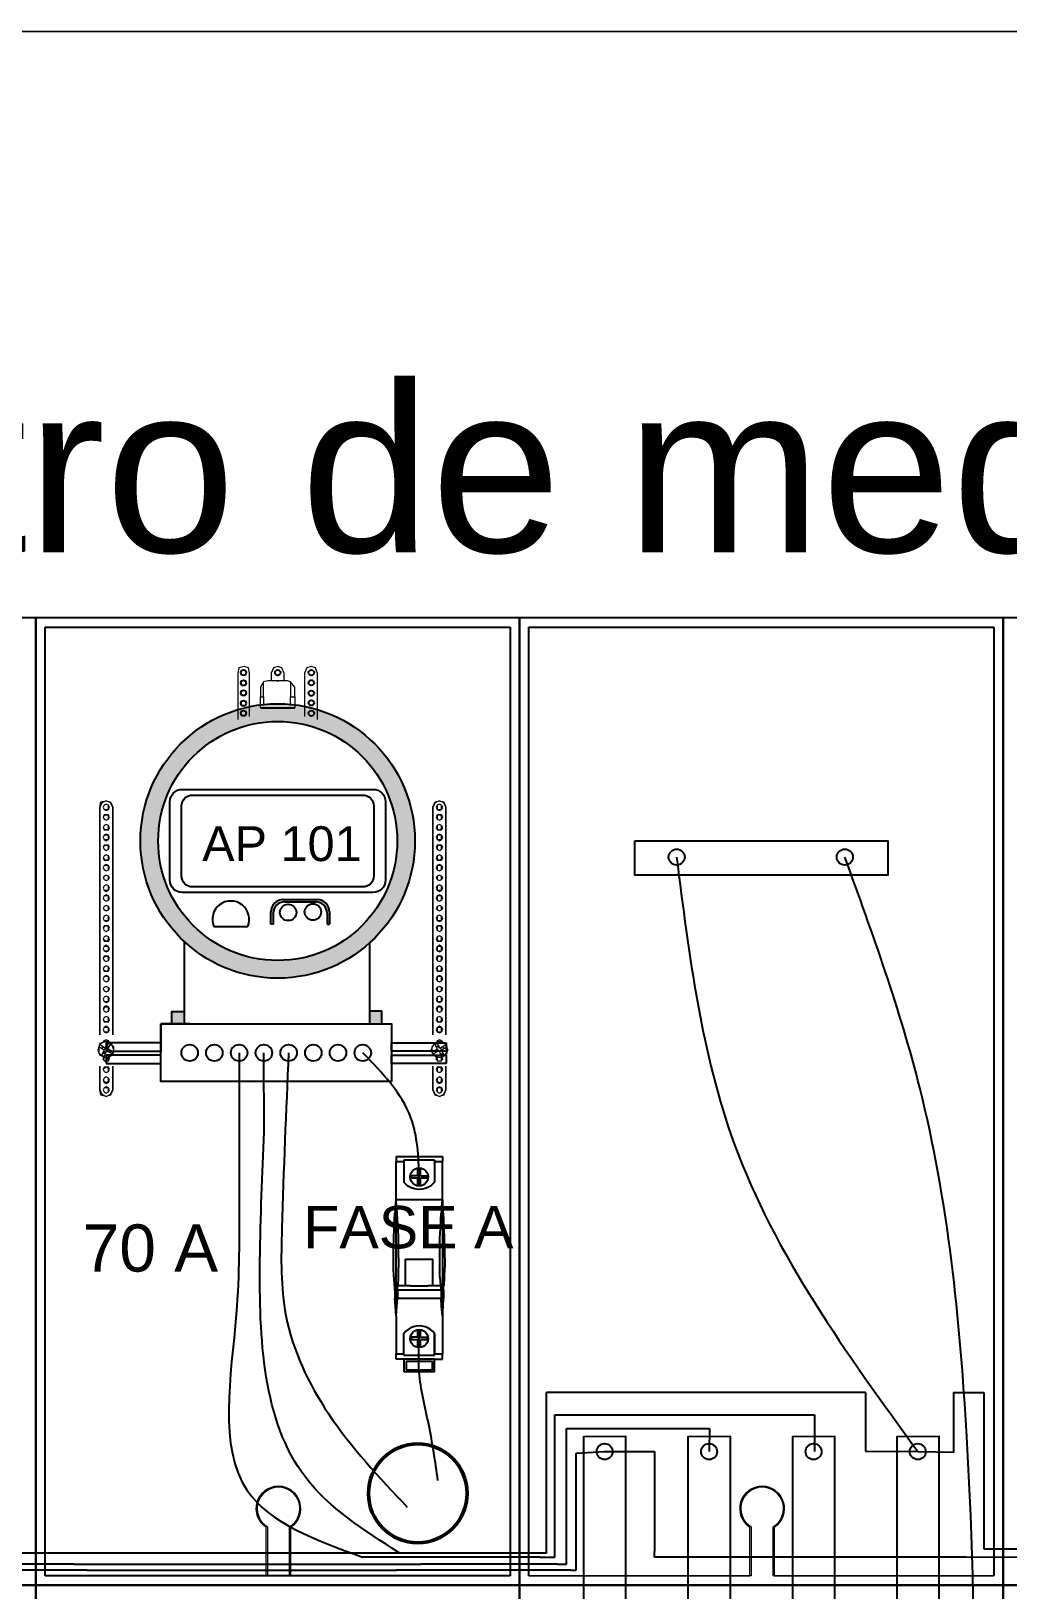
# Model space of a CAD drawing. Header units: millimetres. Extents: x 2991 to 3503, y 2795 to 2987.
# Drawn here: x 3357.21 to 3365.52, y 2896.27 to 2909.54 of the extents above; entities that cross this region are included whole.
import ezdxf

# ---------------------------------------------------------------- set-up
doc = ezdxf.new("R2010")
doc.units = ezdxf.units.MM
doc.linetypes.add('ACAD_ISO02W100', pattern=[15, 12, -3])
doc.layers.add('IND', color=7, linetype='Continuous', lineweight=13)
doc.layers.add('Pranchas', color=3, linetype='Continuous')
doc.styles.get("Standard").update_dxf_attribs({"font": ''})
doc.styles.get('Standard').set_extended_font_data('Arial')

msp = doc.modelspace()

# ---------------------------------------------------------------- hatches: boundary and pattern name
h = msp.add_hatch(color=256)
h.dxf.hatch_style = 1
h.paths.add_polyline_path([(3358.511, 2901.193), (3358.405, 2901.193), (3358.405, 2901.088), (3358.511, 2901.088)])
h.paths.add_polyline_path([(3360.194, 2901.197), (3360.089, 2901.197), (3360.089, 2901.088), (3360.194, 2901.088)])
h.paths.add_polyline_path([(3360.474, 2902.645, 1), (3358.139, 2902.645, 1)])
h.paths.add_polyline_path([(3358.29, 2902.645, -1), (3360.323, 2902.645, -1)], flags=16)
h.paths.add_polyline_path([(3360.224, 2902.311, -0.414214), (3360.118, 2902.206), (3358.495, 2902.206, -0.414214), (3358.39, 2902.311), (3358.39, 2902.979, -0.414214), (3358.495, 2903.084), (3360.118, 2903.084, -0.414214), (3360.224, 2902.979)], flags=0)
h.paths.add_polyline_path([(3360.124, 2902.347, -0.414214), (3360.03, 2902.254), (3358.583, 2902.254, -0.414214), (3358.489, 2902.347), (3358.489, 2902.943, -0.414214), (3358.583, 2903.036), (3360.03, 2903.036, -0.414214), (3360.124, 2902.943)], flags=0)
h.paths.add_polyline_path([(3359.676, 2902.041, -1), (3359.536, 2902.041, -1)], flags=0)
h.paths.add_polyline_path([(3359.466, 2902.037, -1), (3359.326, 2902.037, -1)], flags=0)
h.paths.add_polyline_path([(3359.053, 2901.917), (3358.763, 2901.917, -1.494135)], flags=0)
h = msp.add_hatch(color=256)
h.dxf.hatch_style = 1
h.paths.add_polyline_path([(3359.748, 2902.041, 0.414214), (3359.643, 2902.146), (3359.354, 2902.146, 0.414214), (3359.249, 2902.041), (3359.249, 2901.936), (3359.27, 2901.936), (3359.27, 2902.03, -0.414214), (3359.366, 2902.127), (3359.631, 2902.127, -0.414214), (3359.727, 2902.03), (3359.727, 2901.936), (3359.748, 2901.936)])

# ---------------------------------------------------------------- linework, layer by layer
for p, q in [((3384.968, 2909.535), (3314.955, 2909.523)), ((3357.328, 2896.392), (3357.328, 2904.465)), ((3357.328, 2904.465), (3359.307, 2904.465)), ((3359.307, 2904.465), (3361.285, 2904.465)), ((3361.285, 2904.465), (3361.285, 2896.392)), ((3361.444, 2896.392), (3361.444, 2904.465)), ((3361.444, 2904.465), (3363.423, 2904.465)), ((3363.423, 2904.465), (3365.401, 2904.465)), ((3365.401, 2904.465), (3365.401, 2896.392)), ((3359.16, 2903.779), (3359.454, 2903.779)), ((3359.354, 2902.146), (3359.643, 2902.146)), ((3359.366, 2902.127), (3359.631, 2902.127)), ((3359.249, 2901.936), (3359.249, 2902.041)), ((3359.27, 2901.936), (3359.27, 2902.03)), ((3359.727, 2902.03), (3359.727, 2901.936)), ((3359.748, 2902.041), (3359.748, 2901.936)), ((3358.763, 2901.917), (3359.053, 2901.917)), ((3359.27, 2901.936), (3359.249, 2901.936)), ((3359.727, 2901.936), (3359.748, 2901.936)), ((3358.511, 2901.791), (3358.511, 2901.088)), ((3360.089, 2901.778), (3360.089, 2901.088)), ((3358.558, 2901.088), (3358.313, 2901.088)), ((3358.313, 2901.088), (3358.313, 2900.845)), ((3358.313, 2900.927), (3357.848, 2900.927)), ((3357.848, 2900.927), (3357.848, 2900.857)), ((3358.313, 2900.857), (3358.313, 2900.927)), ((3360.276, 2900.927), (3360.741, 2900.927)), ((3360.276, 2900.857), (3360.276, 2900.927)), ((3360.741, 2900.927), (3360.741, 2900.857)), ((3357.848, 2900.857), (3357.848, 2900.857)), ((3357.848, 2900.857), (3358.313, 2900.857)), ((3358.313, 2900.822), (3357.848, 2900.822)), ((3357.848, 2900.822), (3357.848, 2900.752)), ((3358.313, 2900.752), (3358.313, 2900.822)), ((3360.741, 2900.857), (3360.276, 2900.857)), ((3360.276, 2900.822), (3360.741, 2900.822)), ((3360.276, 2900.752), (3360.276, 2900.822)), ((3360.741, 2900.857), (3360.741, 2900.857)), ((3360.741, 2900.822), (3360.741, 2900.752)), ((3357.848, 2900.752), (3357.848, 2900.752)), ((3357.848, 2900.752), (3358.313, 2900.752)), ((3360.741, 2900.752), (3360.276, 2900.752)), ((3360.741, 2900.752), (3360.741, 2900.752)), ((3360.315, 2899.961), (3360.315, 2899.917)), ((3360.315, 2899.961), (3360.708, 2899.961)), ((3360.315, 2899.917), (3360.38, 2899.917)), ((3360.315, 2899.592), (3360.315, 2899.917)), ((3360.38, 2899.928), (3360.38, 2899.917)), ((3360.642, 2899.928), (3360.38, 2899.928)), ((3360.38, 2899.917), (3360.38, 2899.743)), ((3360.473, 2899.852), (3360.491, 2899.86)), ((3360.491, 2899.86), (3360.511, 2899.863)), ((3360.511, 2899.863), (3360.531, 2899.86)), ((3360.531, 2899.86), (3360.549, 2899.852)), ((3360.642, 2899.928), (3360.642, 2899.917)), ((3360.642, 2899.917), (3360.708, 2899.917)), ((3360.642, 2899.917), (3360.642, 2899.743)), ((3360.708, 2899.961), (3360.708, 2899.917)), ((3360.708, 2899.592), (3360.708, 2899.917)), ((3360.397, 2899.724), (3360.38, 2899.743)), ((3360.417, 2899.708), (3360.397, 2899.724)), ((3360.435, 2899.786), (3360.437, 2899.806)), ((3360.437, 2899.766), (3360.435, 2899.786)), ((3360.437, 2899.806), (3360.445, 2899.824)), ((3360.445, 2899.748), (3360.437, 2899.766)), ((3360.445, 2899.824), (3360.457, 2899.84)), ((3360.457, 2899.732), (3360.445, 2899.748)), ((3360.446, 2899.775), (3360.446, 2899.797)), ((3360.5, 2899.797), (3360.446, 2899.797)), ((3360.5, 2899.775), (3360.446, 2899.775)), ((3360.457, 2899.84), (3360.473, 2899.852)), ((3360.473, 2899.72), (3360.457, 2899.732)), ((3360.5, 2899.852), (3360.522, 2899.852)), ((3360.5, 2899.797), (3360.5, 2899.852)), ((3360.5, 2899.721), (3360.5, 2899.775)), ((3360.522, 2899.797), (3360.522, 2899.852)), ((3360.522, 2899.797), (3360.577, 2899.797)), ((3360.577, 2899.775), (3360.522, 2899.775)), ((3360.522, 2899.721), (3360.522, 2899.775)), ((3360.549, 2899.852), (3360.565, 2899.84)), ((3360.565, 2899.732), (3360.549, 2899.72)), ((3360.565, 2899.84), (3360.577, 2899.824)), ((3360.577, 2899.748), (3360.565, 2899.732)), ((3360.577, 2899.824), (3360.585, 2899.806)), ((3360.577, 2899.797), (3360.577, 2899.775)), ((3360.585, 2899.766), (3360.577, 2899.748)), ((3360.585, 2899.806), (3360.588, 2899.786)), ((3360.588, 2899.786), (3360.585, 2899.766)), ((3360.625, 2899.724), (3360.606, 2899.708)), ((3360.642, 2899.743), (3360.625, 2899.724)), ((3360.31, 2899.532), (3360.315, 2899.592)), ((3360.708, 2899.592), (3360.315, 2899.592)), ((3360.319, 2899.532), (3360.315, 2899.592)), ((3360.315, 2898.605), (3360.315, 2899.592)), ((3360.438, 2899.696), (3360.417, 2899.708)), ((3360.462, 2899.687), (3360.438, 2899.696)), ((3360.486, 2899.681), (3360.462, 2899.687)), ((3360.491, 2899.712), (3360.473, 2899.72)), ((3360.511, 2899.679), (3360.486, 2899.681)), ((3360.511, 2899.71), (3360.491, 2899.712)), ((3360.522, 2899.721), (3360.5, 2899.721)), ((3360.531, 2899.712), (3360.511, 2899.71)), ((3360.536, 2899.681), (3360.511, 2899.679)), ((3360.549, 2899.72), (3360.531, 2899.712)), ((3360.561, 2899.687), (3360.536, 2899.681)), ((3360.584, 2899.696), (3360.561, 2899.687)), ((3360.606, 2899.708), (3360.584, 2899.696)), ((3360.703, 2899.532), (3360.708, 2899.592)), ((3360.713, 2899.532), (3360.708, 2899.592)), ((3360.708, 2899.592), (3360.708, 2898.605)), ((3360.302, 2899.429), (3360.305, 2899.47)), ((3360.305, 2899.47), (3360.306, 2899.489)), ((3360.307, 2899.501), (3360.306, 2899.489)), ((3360.307, 2899.501), (3360.308, 2899.511)), ((3360.308, 2899.511), (3360.31, 2899.532)), ((3360.319, 2899.532), (3360.321, 2899.51)), ((3360.323, 2899.489), (3360.321, 2899.51)), ((3360.324, 2899.47), (3360.323, 2899.489)), ((3360.327, 2899.429), (3360.324, 2899.47)), ((3360.696, 2899.429), (3360.698, 2899.47)), ((3360.698, 2899.47), (3360.7, 2899.489)), ((3360.7, 2899.501), (3360.701, 2899.511)), ((3360.7, 2899.501), (3360.7, 2899.489)), ((3360.701, 2899.511), (3360.703, 2899.532)), ((3360.713, 2899.532), (3360.714, 2899.51)), ((3360.716, 2899.489), (3360.714, 2899.51)), ((3360.717, 2899.47), (3360.716, 2899.489)), ((3360.72, 2899.429), (3360.717, 2899.47)), ((3360.295, 2899.264), (3360.298, 2899.346)), ((3360.298, 2899.346), (3360.302, 2899.429)), ((3360.331, 2899.346), (3360.327, 2899.429)), ((3360.334, 2899.264), (3360.331, 2899.346)), ((3360.688, 2899.264), (3360.691, 2899.346)), ((3360.691, 2899.346), (3360.696, 2899.429)), ((3360.724, 2899.346), (3360.72, 2899.429)), ((3360.727, 2899.264), (3360.724, 2899.346)), ((3360.293, 2899.181), (3360.295, 2899.264)), ((3360.336, 2899.181), (3360.334, 2899.264)), ((3360.686, 2899.181), (3360.688, 2899.264)), ((3360.729, 2899.181), (3360.727, 2899.264)), ((3360.293, 2899.098), (3360.293, 2899.181)), ((3360.293, 2899.016), (3360.293, 2899.098)), ((3360.336, 2899.098), (3360.336, 2899.181)), ((3360.336, 2899.098), (3360.336, 2899.016)), ((3360.395, 2898.86), (3360.395, 2899.088)), ((3360.395, 2899.088), (3360.627, 2899.088)), ((3360.627, 2898.86), (3360.627, 2899.088)), ((3360.686, 2899.098), (3360.686, 2899.181)), ((3360.686, 2899.016), (3360.686, 2899.098)), ((3360.729, 2899.098), (3360.729, 2899.181)), ((3360.729, 2899.098), (3360.729, 2899.016)), ((3360.295, 2898.933), (3360.293, 2899.016)), ((3360.295, 2898.933), (3360.298, 2898.86)), ((3360.331, 2898.86), (3360.334, 2898.933)), ((3360.334, 2898.933), (3360.336, 2899.016)), ((3360.688, 2898.933), (3360.686, 2899.016)), ((3360.688, 2898.933), (3360.691, 2898.86)), ((3360.724, 2898.86), (3360.727, 2898.933)), ((3360.727, 2898.933), (3360.729, 2899.016)), ((3360.304, 2898.86), (3360.298, 2898.86)), ((3360.304, 2898.824), (3360.304, 2898.86)), ((3360.304, 2898.824), (3360.304, 2898.751)), ((3360.331, 2898.86), (3360.326, 2898.86)), ((3360.326, 2898.824), (3360.326, 2898.86)), ((3360.697, 2898.824), (3360.326, 2898.824)), ((3360.326, 2898.824), (3360.326, 2898.751)), ((3360.395, 2898.86), (3360.331, 2898.86)), ((3360.436, 2898.86), (3360.395, 2898.86)), ((3360.436, 2898.86), (3360.585, 2898.86)), ((3360.627, 2898.86), (3360.585, 2898.86)), ((3360.691, 2898.86), (3360.627, 2898.86)), ((3360.697, 2898.86), (3360.691, 2898.86)), ((3360.697, 2898.824), (3360.697, 2898.86)), ((3360.697, 2898.824), (3360.697, 2898.751)), ((3360.724, 2898.86), (3360.719, 2898.86)), ((3360.719, 2898.824), (3360.719, 2898.86)), ((3360.719, 2898.824), (3360.719, 2898.751)), ((3360.308, 2898.686), (3360.304, 2898.751)), ((3360.315, 2898.605), (3360.308, 2898.686)), ((3360.315, 2898.605), (3360.321, 2898.686)), ((3360.321, 2898.686), (3360.326, 2898.751)), ((3360.697, 2898.751), (3360.326, 2898.751)), ((3360.701, 2898.686), (3360.697, 2898.751)), ((3360.708, 2898.605), (3360.701, 2898.686)), ((3360.708, 2898.605), (3360.714, 2898.686)), ((3360.714, 2898.686), (3360.719, 2898.751)), ((3360.315, 2898.605), (3360.315, 2898.28)), ((3360.708, 2898.605), (3360.708, 2898.28)), ((3360.397, 2898.473), (3360.38, 2898.454)), ((3360.38, 2898.28), (3360.38, 2898.454)), ((3360.38, 2898.28), (3360.38, 2898.454)), ((3360.417, 2898.488), (3360.397, 2898.473)), ((3360.438, 2898.501), (3360.417, 2898.488)), ((3360.435, 2898.411), (3360.437, 2898.43)), ((3360.437, 2898.391), (3360.435, 2898.411)), ((3360.437, 2898.43), (3360.445, 2898.449)), ((3360.462, 2898.51), (3360.438, 2898.501)), ((3360.445, 2898.449), (3360.457, 2898.465)), ((3360.446, 2898.4), (3360.446, 2898.422)), ((3360.5, 2898.422), (3360.446, 2898.422)), ((3360.5, 2898.4), (3360.446, 2898.4)), ((3360.457, 2898.465), (3360.473, 2898.477)), ((3360.486, 2898.516), (3360.462, 2898.51)), ((3360.473, 2898.477), (3360.491, 2898.484)), ((3360.511, 2898.518), (3360.486, 2898.516)), ((3360.491, 2898.484), (3360.511, 2898.487)), ((3360.5, 2898.422), (3360.5, 2898.476)), ((3360.5, 2898.476), (3360.522, 2898.476)), ((3360.5, 2898.345), (3360.5, 2898.4)), ((3360.536, 2898.516), (3360.511, 2898.518)), ((3360.511, 2898.487), (3360.531, 2898.484)), ((3360.522, 2898.422), (3360.522, 2898.476)), ((3360.522, 2898.422), (3360.577, 2898.422)), ((3360.577, 2898.4), (3360.522, 2898.4)), ((3360.522, 2898.345), (3360.522, 2898.4)), ((3360.531, 2898.484), (3360.549, 2898.477)), ((3360.561, 2898.51), (3360.536, 2898.516)), ((3360.549, 2898.477), (3360.565, 2898.465)), ((3360.584, 2898.501), (3360.561, 2898.51)), ((3360.565, 2898.465), (3360.577, 2898.449)), ((3360.577, 2898.449), (3360.585, 2898.43)), ((3360.577, 2898.422), (3360.577, 2898.4)), ((3360.606, 2898.488), (3360.584, 2898.501)), ((3360.585, 2898.43), (3360.588, 2898.411)), ((3360.588, 2898.411), (3360.585, 2898.391)), ((3360.625, 2898.473), (3360.606, 2898.488)), ((3360.642, 2898.454), (3360.625, 2898.473)), ((3360.642, 2898.454), (3360.642, 2898.28)), ((3360.642, 2898.28), (3360.642, 2898.454)), ((3360.315, 2898.236), (3360.315, 2898.28)), ((3360.315, 2898.28), (3360.38, 2898.28)), ((3360.38, 2898.269), (3360.38, 2898.28)), ((3360.38, 2898.269), (3360.642, 2898.269)), ((3360.445, 2898.372), (3360.437, 2898.391)), ((3360.457, 2898.357), (3360.445, 2898.372)), ((3360.473, 2898.344), (3360.457, 2898.357)), ((3360.491, 2898.337), (3360.473, 2898.344)), ((3360.511, 2898.334), (3360.491, 2898.337)), ((3360.522, 2898.345), (3360.5, 2898.345)), ((3360.531, 2898.337), (3360.511, 2898.334)), ((3360.549, 2898.344), (3360.531, 2898.337)), ((3360.565, 2898.357), (3360.549, 2898.344)), ((3360.577, 2898.372), (3360.565, 2898.357)), ((3360.585, 2898.391), (3360.577, 2898.372)), ((3360.642, 2898.28), (3360.708, 2898.28)), ((3360.642, 2898.269), (3360.642, 2898.28)), ((3360.708, 2898.236), (3360.708, 2898.28)), ((3360.38, 2898.236), (3360.315, 2898.236)), ((3360.642, 2898.236), (3360.38, 2898.236)), ((3360.38, 2898.236), (3360.38, 2898.127)), ((3360.399, 2898.217), (3360.399, 2898.146)), ((3360.623, 2898.217), (3360.399, 2898.217)), ((3360.399, 2898.146), (3360.5, 2898.146)), ((3360.501, 2898.143), (3360.5, 2898.146)), ((3360.502, 2898.14), (3360.501, 2898.143)), ((3360.503, 2898.138), (3360.502, 2898.14)), ((3360.506, 2898.136), (3360.503, 2898.138)), ((3360.508, 2898.135), (3360.506, 2898.136)), ((3360.511, 2898.135), (3360.508, 2898.135)), ((3360.514, 2898.135), (3360.511, 2898.135)), ((3360.517, 2898.136), (3360.514, 2898.135)), ((3360.519, 2898.138), (3360.517, 2898.136)), ((3360.521, 2898.14), (3360.519, 2898.138)), ((3360.522, 2898.143), (3360.521, 2898.14)), ((3360.522, 2898.146), (3360.623, 2898.146)), ((3360.522, 2898.146), (3360.522, 2898.143)), ((3360.623, 2898.146), (3360.623, 2898.217)), ((3360.642, 2898.236), (3360.708, 2898.236)), ((3360.642, 2898.127), (3360.642, 2898.236)), ((3360.642, 2898.127), (3360.38, 2898.127)), ((3361.285, 2896.392), (3357.328, 2896.392))]:
    msp.add_line(p, q)
at = {"color": 5}
for p, q in [((3359.193, 2900.168), (3359.189, 2900.842)), ((3364.308, 2897.952), (3361.594, 2897.952)), ((3361.594, 2896.584), (3361.594, 2897.952)), ((3364.308, 2897.952), (3364.308, 2897.453)), ((3365.059, 2897.952), (3365.059, 2897.443)), ((3365.059, 2897.952), (3365.316, 2897.952)), ((3365.316, 2897.952), (3365.316, 2896.623)), ((3364.308, 2897.453), (3364.754, 2897.449)), ((3365.059, 2897.443), (3364.756, 2897.446)), ((3361.594, 2896.584), (3355.077, 2896.584)), ((3365.316, 2896.623), (3371.236, 2896.623))]:
    msp.add_line(p, q, dxfattribs=at)
at = {"color": 1}
for p, q in [((3361.664, 2896.552), (3361.664, 2897.762)), ((3361.664, 2897.762), (3363.874, 2897.762)), ((3363.874, 2897.762), (3363.874, 2897.449)), ((3361.765, 2896.491), (3361.765, 2897.647)), ((3361.765, 2897.647), (3362.98, 2897.647)), ((3362.98, 2897.647), (3362.978, 2897.449)), ((3361.846, 2897.436), (3362.089, 2897.449)), ((3361.846, 2896.44), (3361.846, 2897.436)), ((3362.089, 2897.449), (3362.512, 2897.449)), ((3362.512, 2897.449), (3362.512, 2896.6)), ((3361.54, 2896.552), (3360.029, 2896.552)), ((3361.54, 2896.552), (3361.664, 2896.552)), ((3362.512, 2896.552), (3362.512, 2896.6)), ((3365.162, 2896.552), (3362.512, 2896.552)), ((3365.868, 2896.549), (3365.162, 2896.552)), ((3357.685, 2896.44), (3356.202, 2896.44)), ((3357.571, 2896.491), (3356.409, 2896.491)), ((3357.571, 2896.491), (3360.525, 2896.491)), ((3357.685, 2896.44), (3360.317, 2896.44)), ((3361.801, 2896.44), (3360.317, 2896.44)), ((3361.687, 2896.491), (3360.525, 2896.491)), ((3361.687, 2896.491), (3361.765, 2896.491)), ((3361.801, 2896.44), (3361.846, 2896.44))]:
    msp.add_line(p, q, dxfattribs=at)
for points in [[(3357.249, 2904.545), (3357.249, 2896.313), (3353.133, 2896.313), (3353.133, 2904.545)], [(3361.365, 2904.545), (3361.365, 2896.313), (3357.249, 2896.313), (3357.249, 2904.545)], [(3365.481, 2904.545), (3365.481, 2896.313), (3361.365, 2896.313), (3361.365, 2904.545)], [(3369.596, 2904.545), (3369.596, 2896.313), (3365.481, 2896.313), (3365.481, 2904.545)], [(3362.345, 2902.645), (3364.5, 2902.645), (3364.5, 2902.353), (3362.345, 2902.353)], [(3358.511, 2901.088), (3358.405, 2901.088), (3358.405, 2901.193), (3358.511, 2901.193)], [(3360.089, 2901.088), (3360.194, 2901.088), (3360.194, 2901.197), (3360.089, 2901.197)], [(3358.313, 2901.088), (3360.276, 2901.088), (3360.276, 2900.597), (3358.313, 2900.597)], [(3357.249, 2896.313), (3357.249, 2888.081), (3353.133, 2888.081), (3353.133, 2896.313)], [(3361.365, 2896.313), (3361.365, 2888.081), (3357.249, 2888.081), (3357.249, 2896.313)], [(3365.481, 2896.313), (3365.481, 2888.081), (3361.365, 2888.081), (3361.365, 2896.313)], [(3369.596, 2896.313), (3369.596, 2888.081), (3365.481, 2888.081), (3365.481, 2896.313)]]:
    msp.add_lwpolyline(points, close=True)
at = {"color": 0, "lineweight": 18}
for points in [[(3359.068, 2903.705), (3359.068, 2904.073), (3359.059, 2904.119), (3359.022, 2904.128), (3358.976, 2904.119), (3358.967, 2904.073), (3358.967, 2903.678)], [(3359.362, 2904.008), (3359.362, 2904.073), (3359.343, 2904.119), (3359.307, 2904.128), (3359.27, 2904.119), (3359.252, 2904.073), (3359.252, 2904.008)], [(3359.646, 2903.678), (3359.646, 2904.073), (3359.628, 2904.119), (3359.591, 2904.128), (3359.554, 2904.119), (3359.536, 2904.073), (3359.536, 2903.705)], [(3359.187, 2903.871), (3359.187, 2903.999), (3359.16, 2903.953), (3359.16, 2903.871)], [(3359.417, 2903.999), (3359.389, 2904.008), (3359.224, 2904.008), (3359.187, 2903.999)], [(3359.454, 2903.871), (3359.454, 2903.953), (3359.417, 2903.999), (3359.417, 2903.871)], [(3359.16, 2903.779), (3359.16, 2903.871), (3359.187, 2903.871), (3359.187, 2903.797)], [(3359.417, 2903.797), (3359.417, 2903.871), (3359.454, 2903.871), (3359.454, 2903.779)], [(3357.821, 2900.94), (3357.83, 2900.94), (3357.83, 2900.949)], [(3357.876, 2900.931), (3357.857, 2900.949), (3357.839, 2900.949), (3357.821, 2900.931)], [(3357.857, 2900.94), (3357.866, 2900.94), (3357.866, 2900.949)], [(3357.866, 2900.94), (3357.876, 2900.94)], [(3360.711, 2900.931), (3360.693, 2900.949), (3360.674, 2900.949), (3360.656, 2900.931)], [(3360.665, 2900.949), (3360.665, 2900.94), (3360.674, 2900.94)], [(3360.711, 2900.94), (3360.702, 2900.94), (3360.702, 2900.949)], [(3357.793, 2900.912), (3357.784, 2900.894)], [(3357.811, 2900.876), (3357.821, 2900.894)], [(3357.821, 2900.839), (3357.839, 2900.83)], [(3357.83, 2900.802), (3357.821, 2900.802), (3357.83, 2900.775), (3357.866, 2900.775), (3357.876, 2900.802)], [(3357.839, 2900.885), (3357.83, 2900.866)], [(3357.83, 2900.857), (3357.839, 2900.848), (3357.83, 2900.839), (3357.83, 2900.848), (3357.83, 2900.839)], [(3357.866, 2900.894), (3357.857, 2900.903)], [(3357.857, 2900.857), (3357.866, 2900.876)], [(3357.866, 2900.784), (3357.857, 2900.802)], [(3357.876, 2900.866), (3357.866, 2900.848)], [(3357.876, 2900.784), (3357.866, 2900.802)], [(3357.903, 2900.83), (3357.912, 2900.848)], [(3360.619, 2900.848), (3360.628, 2900.83)], [(3360.656, 2900.848), (3360.647, 2900.866)], [(3360.674, 2900.903), (3360.656, 2900.894)], [(3360.656, 2900.784), (3360.665, 2900.802), (3360.665, 2900.784)], [(3360.665, 2900.802), (3360.656, 2900.802), (3360.665, 2900.775), (3360.702, 2900.775), (3360.711, 2900.802)], [(3360.665, 2900.876), (3360.674, 2900.857)], [(3360.683, 2900.885), (3360.674, 2900.885), (3360.674, 2900.894), (3360.683, 2900.903)], [(3360.702, 2900.866), (3360.693, 2900.885)], [(3360.693, 2900.83), (3360.711, 2900.839)], [(3360.702, 2900.784), (3360.702, 2900.802), (3360.711, 2900.784)], [(3360.711, 2900.894), (3360.72, 2900.876)], [(3360.748, 2900.894), (3360.739, 2900.912)]]:
    msp.add_lwpolyline(points, dxfattribs=at)
for points in [[(3359.297, 2904.008), (3359.316, 2904.008)], [(3357.903, 2902.932), (3357.903, 2900.995), (3357.903, 2902.932), (3357.885, 2902.968), (3357.848, 2902.987), (3357.811, 2902.968), (3357.793, 2902.932), (3357.802, 2902.978), (3357.848, 2902.987), (3357.885, 2902.978)], [(3357.793, 2900.995), (3357.793, 2902.932)], [(3357.876, 2902.932), (3357.866, 2902.95), (3357.848, 2902.959), (3357.83, 2902.95), (3357.821, 2902.932), (3357.83, 2902.913), (3357.848, 2902.904), (3357.866, 2902.913)], [(3357.866, 2902.932), (3357.866, 2902.95), (3357.848, 2902.959), (3357.83, 2902.95), (3357.821, 2902.932), (3357.83, 2902.913), (3357.866, 2902.913)], [(3360.628, 2902.932), (3360.647, 2902.978), (3360.683, 2902.987), (3360.72, 2902.978), (3360.739, 2902.932), (3360.72, 2902.968), (3360.683, 2902.987), (3360.647, 2902.968)], [(3360.628, 2900.995), (3360.628, 2902.932)], [(3360.711, 2902.932), (3360.702, 2902.95), (3360.683, 2902.959), (3360.665, 2902.95), (3360.656, 2902.932), (3360.665, 2902.913), (3360.683, 2902.904), (3360.702, 2902.913)], [(3360.702, 2902.932), (3360.702, 2902.95), (3360.683, 2902.959), (3360.665, 2902.95), (3360.665, 2902.913), (3360.702, 2902.913)], [(3360.739, 2902.932), (3360.739, 2900.995)], [(3357.876, 2902.849), (3357.866, 2902.867), (3357.83, 2902.867), (3357.821, 2902.849), (3357.83, 2902.831), (3357.848, 2902.822), (3357.866, 2902.831)], [(3357.866, 2902.849), (3357.866, 2902.858), (3357.848, 2902.867), (3357.83, 2902.858), (3357.821, 2902.849), (3357.83, 2902.831), (3357.848, 2902.822), (3357.866, 2902.831)], [(3357.876, 2902.757), (3357.866, 2902.776), (3357.848, 2902.785), (3357.83, 2902.776), (3357.821, 2902.757), (3357.83, 2902.739), (3357.866, 2902.739)], [(3357.866, 2902.757), (3357.866, 2902.776), (3357.848, 2902.785), (3357.83, 2902.776), (3357.821, 2902.757), (3357.83, 2902.748), (3357.848, 2902.739), (3357.866, 2902.748)], [(3360.711, 2902.849), (3360.702, 2902.867), (3360.665, 2902.867), (3360.656, 2902.849), (3360.665, 2902.831), (3360.683, 2902.822), (3360.702, 2902.831)], [(3360.711, 2902.757), (3360.702, 2902.776), (3360.683, 2902.785), (3360.665, 2902.776), (3360.656, 2902.757), (3360.665, 2902.739), (3360.702, 2902.739)], [(3360.702, 2902.849), (3360.702, 2902.858), (3360.683, 2902.867), (3360.665, 2902.858), (3360.665, 2902.831), (3360.683, 2902.822), (3360.702, 2902.831)], [(3360.702, 2902.757), (3360.702, 2902.776), (3360.683, 2902.785), (3360.665, 2902.776), (3360.665, 2902.748), (3360.683, 2902.739), (3360.702, 2902.748)], [(3357.876, 2902.675), (3357.866, 2902.693), (3357.848, 2902.702), (3357.83, 2902.693), (3357.821, 2902.675), (3357.83, 2902.656), (3357.848, 2902.647), (3357.866, 2902.656)], [(3357.866, 2902.675), (3357.866, 2902.693), (3357.83, 2902.693), (3357.821, 2902.675), (3357.83, 2902.656), (3357.866, 2902.656)], [(3360.711, 2902.675), (3360.702, 2902.693), (3360.683, 2902.702), (3360.665, 2902.693), (3360.656, 2902.675), (3360.665, 2902.656), (3360.683, 2902.647), (3360.702, 2902.656)], [(3360.702, 2902.675), (3360.702, 2902.693), (3360.665, 2902.693), (3360.665, 2902.656), (3360.702, 2902.656)], [(3357.876, 2902.592), (3357.866, 2902.61), (3357.83, 2902.61), (3357.821, 2902.592), (3357.83, 2902.574), (3357.848, 2902.564), (3357.866, 2902.574)], [(3357.866, 2902.592), (3357.866, 2902.601), (3357.848, 2902.61), (3357.83, 2902.601), (3357.821, 2902.592), (3357.83, 2902.574), (3357.848, 2902.564), (3357.866, 2902.574)], [(3357.866, 2902.5), (3357.866, 2902.519), (3357.848, 2902.528), (3357.83, 2902.519), (3357.821, 2902.5), (3357.83, 2902.491), (3357.848, 2902.482), (3357.866, 2902.491)], [(3357.876, 2902.5), (3357.866, 2902.519), (3357.848, 2902.528), (3357.83, 2902.519), (3357.821, 2902.5), (3357.83, 2902.482), (3357.866, 2902.482)], [(3360.711, 2902.592), (3360.702, 2902.61), (3360.665, 2902.61), (3360.656, 2902.592), (3360.665, 2902.574), (3360.683, 2902.564), (3360.702, 2902.574)], [(3360.711, 2902.5), (3360.702, 2902.519), (3360.683, 2902.528), (3360.665, 2902.519), (3360.656, 2902.5), (3360.665, 2902.482), (3360.702, 2902.482)], [(3360.702, 2902.592), (3360.702, 2902.601), (3360.683, 2902.61), (3360.665, 2902.601), (3360.665, 2902.574), (3360.683, 2902.564), (3360.702, 2902.574)], [(3360.702, 2902.5), (3360.702, 2902.519), (3360.683, 2902.528), (3360.665, 2902.519), (3360.665, 2902.491), (3360.683, 2902.482), (3360.702, 2902.491)], [(3357.876, 2902.418), (3357.866, 2902.436), (3357.848, 2902.445), (3357.83, 2902.436), (3357.821, 2902.418), (3357.83, 2902.399), (3357.848, 2902.39), (3357.866, 2902.399)], [(3357.866, 2902.418), (3357.866, 2902.436), (3357.83, 2902.436), (3357.821, 2902.418), (3357.83, 2902.399), (3357.848, 2902.39), (3357.866, 2902.399)], [(3360.711, 2902.418), (3360.702, 2902.436), (3360.683, 2902.445), (3360.665, 2902.436), (3360.656, 2902.418), (3360.665, 2902.399), (3360.683, 2902.39), (3360.702, 2902.399)], [(3360.702, 2902.418), (3360.702, 2902.436), (3360.665, 2902.436), (3360.665, 2902.399), (3360.683, 2902.39), (3360.702, 2902.399)], [(3357.876, 2902.335), (3357.866, 2902.344), (3357.848, 2902.353), (3357.83, 2902.344), (3357.821, 2902.335), (3357.83, 2902.317), (3357.848, 2902.308), (3357.866, 2902.317)], [(3357.866, 2902.335), (3357.866, 2902.344), (3357.848, 2902.353), (3357.83, 2902.344), (3357.821, 2902.335), (3357.83, 2902.317), (3357.848, 2902.308), (3357.866, 2902.317)], [(3357.876, 2902.243), (3357.866, 2902.262), (3357.848, 2902.271), (3357.83, 2902.262), (3357.821, 2902.243), (3357.83, 2902.225), (3357.848, 2902.216), (3357.866, 2902.225)], [(3357.866, 2902.243), (3357.866, 2902.262), (3357.848, 2902.271), (3357.83, 2902.262), (3357.821, 2902.243), (3357.83, 2902.225), (3357.866, 2902.225)], [(3360.711, 2902.335), (3360.702, 2902.344), (3360.683, 2902.353), (3360.665, 2902.344), (3360.656, 2902.335), (3360.665, 2902.317), (3360.683, 2902.308), (3360.702, 2902.317)], [(3360.711, 2902.243), (3360.702, 2902.262), (3360.683, 2902.271), (3360.665, 2902.262), (3360.656, 2902.243), (3360.665, 2902.225), (3360.683, 2902.216), (3360.702, 2902.225)], [(3360.702, 2902.335), (3360.702, 2902.344), (3360.683, 2902.353), (3360.665, 2902.344), (3360.665, 2902.317), (3360.683, 2902.308), (3360.702, 2902.317)], [(3360.702, 2902.243), (3360.702, 2902.262), (3360.683, 2902.271), (3360.665, 2902.262), (3360.665, 2902.225), (3360.702, 2902.225)], [(3357.876, 2902.161), (3357.866, 2902.179), (3357.848, 2902.188), (3357.83, 2902.179), (3357.821, 2902.161), (3357.83, 2902.142), (3357.848, 2902.133), (3357.866, 2902.142)], [(3357.866, 2902.161), (3357.866, 2902.179), (3357.83, 2902.179), (3357.821, 2902.161), (3357.83, 2902.142), (3357.848, 2902.133), (3357.866, 2902.142)], [(3360.711, 2902.161), (3360.702, 2902.179), (3360.683, 2902.188), (3360.665, 2902.179), (3360.656, 2902.161), (3360.665, 2902.142), (3360.683, 2902.133), (3360.702, 2902.142)], [(3360.702, 2902.161), (3360.702, 2902.179), (3360.665, 2902.179), (3360.665, 2902.142), (3360.683, 2902.133), (3360.702, 2902.142)], [(3357.866, 2902.069), (3357.866, 2902.087), (3357.848, 2902.096), (3357.83, 2902.087), (3357.821, 2902.069), (3357.83, 2902.06), (3357.848, 2902.05), (3357.866, 2902.06)], [(3357.876, 2902.069), (3357.866, 2902.087), (3357.848, 2902.096), (3357.83, 2902.087), (3357.821, 2902.069), (3357.83, 2902.06), (3357.848, 2902.05), (3357.866, 2902.06)], [(3357.866, 2901.986), (3357.866, 2902.005), (3357.848, 2902.014), (3357.83, 2902.005), (3357.821, 2901.986), (3357.83, 2901.968), (3357.866, 2901.968)], [(3357.876, 2901.986), (3357.866, 2902.005), (3357.848, 2902.014), (3357.83, 2902.005), (3357.821, 2901.986), (3357.83, 2901.968), (3357.848, 2901.959), (3357.866, 2901.968)], [(3360.711, 2902.069), (3360.702, 2902.087), (3360.683, 2902.096), (3360.665, 2902.087), (3360.656, 2902.069), (3360.665, 2902.06), (3360.683, 2902.05), (3360.702, 2902.06)], [(3360.711, 2901.986), (3360.702, 2902.005), (3360.683, 2902.014), (3360.665, 2902.005), (3360.656, 2901.986), (3360.665, 2901.968), (3360.683, 2901.959), (3360.702, 2901.968)], [(3360.702, 2902.069), (3360.702, 2902.087), (3360.683, 2902.096), (3360.665, 2902.087), (3360.665, 2902.06), (3360.683, 2902.05), (3360.702, 2902.06)], [(3360.702, 2901.986), (3360.702, 2902.005), (3360.683, 2902.014), (3360.665, 2902.005), (3360.665, 2901.968), (3360.702, 2901.968)], [(3357.866, 2901.904), (3357.866, 2901.913), (3357.848, 2901.922), (3357.83, 2901.913), (3357.821, 2901.904), (3357.83, 2901.885), (3357.848, 2901.876), (3357.866, 2901.885)], [(3357.876, 2901.904), (3357.866, 2901.922), (3357.83, 2901.922), (3357.821, 2901.904), (3357.83, 2901.885), (3357.848, 2901.876), (3357.866, 2901.885)], [(3360.711, 2901.904), (3360.702, 2901.922), (3360.665, 2901.922), (3360.656, 2901.904), (3360.665, 2901.885), (3360.683, 2901.876), (3360.702, 2901.885)], [(3360.702, 2901.904), (3360.702, 2901.913), (3360.683, 2901.922), (3360.665, 2901.913), (3360.665, 2901.885), (3360.683, 2901.876), (3360.702, 2901.885)], [(3357.866, 2901.812), (3357.866, 2901.83), (3357.848, 2901.839), (3357.83, 2901.83), (3357.821, 2901.812), (3357.83, 2901.803), (3357.848, 2901.793), (3357.866, 2901.803)], [(3357.876, 2901.812), (3357.866, 2901.83), (3357.848, 2901.839), (3357.83, 2901.83), (3357.821, 2901.812), (3357.83, 2901.793), (3357.866, 2901.793)], [(3357.876, 2901.729), (3357.866, 2901.748), (3357.848, 2901.757), (3357.83, 2901.748), (3357.821, 2901.729), (3357.83, 2901.711), (3357.848, 2901.702), (3357.866, 2901.711)], [(3357.866, 2901.729), (3357.866, 2901.748), (3357.83, 2901.748), (3357.821, 2901.729), (3357.83, 2901.711), (3357.866, 2901.711)], [(3360.711, 2901.812), (3360.702, 2901.83), (3360.683, 2901.839), (3360.665, 2901.83), (3360.656, 2901.812), (3360.665, 2901.793), (3360.702, 2901.793)], [(3360.711, 2901.729), (3360.702, 2901.748), (3360.683, 2901.757), (3360.665, 2901.748), (3360.656, 2901.729), (3360.665, 2901.711), (3360.683, 2901.702), (3360.702, 2901.711)], [(3360.702, 2901.812), (3360.702, 2901.83), (3360.683, 2901.839), (3360.665, 2901.83), (3360.665, 2901.803), (3360.683, 2901.793), (3360.702, 2901.803)], [(3360.702, 2901.729), (3360.702, 2901.748), (3360.665, 2901.748), (3360.665, 2901.711), (3360.702, 2901.711)], [(3357.866, 2901.647), (3357.866, 2901.656), (3357.848, 2901.665), (3357.83, 2901.656), (3357.821, 2901.647), (3357.83, 2901.628), (3357.848, 2901.619), (3357.866, 2901.628)], [(3357.876, 2901.647), (3357.866, 2901.665), (3357.83, 2901.665), (3357.821, 2901.647), (3357.83, 2901.628), (3357.848, 2901.619), (3357.866, 2901.628)], [(3357.876, 2901.555), (3357.866, 2901.573), (3357.848, 2901.582), (3357.83, 2901.573), (3357.821, 2901.555), (3357.83, 2901.537), (3357.866, 2901.537)], [(3357.866, 2901.555), (3357.866, 2901.573), (3357.848, 2901.582), (3357.83, 2901.573), (3357.821, 2901.555), (3357.83, 2901.546), (3357.848, 2901.537), (3357.866, 2901.546)], [(3360.711, 2901.647), (3360.702, 2901.665), (3360.665, 2901.665), (3360.656, 2901.647), (3360.665, 2901.628), (3360.683, 2901.619), (3360.702, 2901.628)], [(3360.711, 2901.555), (3360.702, 2901.573), (3360.683, 2901.582), (3360.665, 2901.573), (3360.656, 2901.555), (3360.665, 2901.537), (3360.702, 2901.537)], [(3360.702, 2901.647), (3360.702, 2901.656), (3360.683, 2901.665), (3360.665, 2901.656), (3360.665, 2901.628), (3360.683, 2901.619), (3360.702, 2901.628)], [(3360.702, 2901.555), (3360.702, 2901.573), (3360.683, 2901.582), (3360.665, 2901.573), (3360.665, 2901.546), (3360.683, 2901.537), (3360.702, 2901.546)], [(3357.876, 2901.472), (3357.866, 2901.491), (3357.848, 2901.5), (3357.83, 2901.491), (3357.821, 2901.472), (3357.83, 2901.454), (3357.848, 2901.445), (3357.866, 2901.454)], [(3357.866, 2901.472), (3357.866, 2901.491), (3357.83, 2901.491), (3357.821, 2901.472), (3357.83, 2901.454), (3357.848, 2901.445), (3357.866, 2901.454)], [(3360.711, 2901.472), (3360.702, 2901.491), (3360.683, 2901.5), (3360.665, 2901.491), (3360.656, 2901.472), (3360.665, 2901.454), (3360.683, 2901.445), (3360.702, 2901.454)], [(3360.702, 2901.472), (3360.702, 2901.491), (3360.665, 2901.491), (3360.665, 2901.454), (3360.683, 2901.445), (3360.702, 2901.454)], [(3357.866, 2901.39), (3357.866, 2901.399), (3357.848, 2901.408), (3357.83, 2901.399), (3357.821, 2901.39), (3357.83, 2901.371), (3357.848, 2901.362), (3357.866, 2901.371)], [(3357.876, 2901.39), (3357.866, 2901.399), (3357.848, 2901.408), (3357.83, 2901.399), (3357.821, 2901.39), (3357.83, 2901.371), (3357.848, 2901.362), (3357.866, 2901.371)], [(3357.866, 2901.298), (3357.866, 2901.316), (3357.848, 2901.325), (3357.83, 2901.316), (3357.821, 2901.298), (3357.83, 2901.279), (3357.866, 2901.279)], [(3357.876, 2901.298), (3357.866, 2901.316), (3357.848, 2901.325), (3357.83, 2901.316), (3357.821, 2901.298), (3357.83, 2901.279), (3357.848, 2901.27), (3357.866, 2901.279)], [(3360.711, 2901.39), (3360.702, 2901.399), (3360.683, 2901.408), (3360.665, 2901.399), (3360.656, 2901.39), (3360.665, 2901.371), (3360.683, 2901.362), (3360.702, 2901.371)], [(3360.711, 2901.298), (3360.702, 2901.316), (3360.683, 2901.325), (3360.665, 2901.316), (3360.656, 2901.298), (3360.665, 2901.279), (3360.683, 2901.27), (3360.702, 2901.279)], [(3360.702, 2901.39), (3360.702, 2901.399), (3360.683, 2901.408), (3360.665, 2901.399), (3360.665, 2901.371), (3360.683, 2901.362), (3360.702, 2901.371)], [(3360.702, 2901.298), (3360.702, 2901.316), (3360.683, 2901.325), (3360.665, 2901.316), (3360.665, 2901.279), (3360.702, 2901.279)], [(3357.876, 2901.215), (3357.866, 2901.234), (3357.848, 2901.243), (3357.83, 2901.234), (3357.821, 2901.215), (3357.83, 2901.197), (3357.848, 2901.188), (3357.866, 2901.197)], [(3357.866, 2901.215), (3357.866, 2901.224), (3357.848, 2901.234), (3357.83, 2901.224), (3357.821, 2901.215), (3357.83, 2901.197), (3357.848, 2901.188), (3357.866, 2901.197)], [(3360.711, 2901.215), (3360.702, 2901.234), (3360.683, 2901.243), (3360.665, 2901.234), (3360.656, 2901.215), (3360.665, 2901.197), (3360.683, 2901.188), (3360.702, 2901.197)], [(3360.702, 2901.215), (3360.702, 2901.224), (3360.683, 2901.234), (3360.665, 2901.224), (3360.665, 2901.197), (3360.683, 2901.188), (3360.702, 2901.197)], [(3357.876, 2901.123), (3357.866, 2901.142), (3357.848, 2901.151), (3357.83, 2901.142), (3357.821, 2901.123), (3357.83, 2901.105), (3357.866, 2901.105)], [(3357.866, 2901.123), (3357.866, 2901.142), (3357.848, 2901.151), (3357.83, 2901.142), (3357.821, 2901.123), (3357.83, 2901.114), (3357.848, 2901.105), (3357.866, 2901.114)], [(3357.876, 2901.041), (3357.866, 2901.059), (3357.848, 2901.068), (3357.83, 2901.059), (3357.821, 2901.041), (3357.83, 2901.022), (3357.848, 2901.013), (3357.866, 2901.022)], [(3357.866, 2901.041), (3357.866, 2901.059), (3357.83, 2901.059), (3357.821, 2901.041), (3357.83, 2901.022), (3357.866, 2901.022)], [(3360.711, 2901.123), (3360.702, 2901.142), (3360.683, 2901.151), (3360.665, 2901.142), (3360.656, 2901.123), (3360.665, 2901.105), (3360.702, 2901.105)], [(3360.711, 2901.041), (3360.702, 2901.059), (3360.683, 2901.068), (3360.665, 2901.059), (3360.656, 2901.041), (3360.665, 2901.022), (3360.683, 2901.013), (3360.702, 2901.022)], [(3360.702, 2901.123), (3360.702, 2901.142), (3360.683, 2901.151), (3360.665, 2901.142), (3360.665, 2901.114), (3360.683, 2901.105), (3360.702, 2901.114)], [(3360.702, 2901.041), (3360.702, 2901.059), (3360.665, 2901.059), (3360.665, 2901.022), (3360.702, 2901.022)], [(3357.912, 2900.866), (3357.894, 2900.921), (3357.848, 2900.94), (3357.793, 2900.921), (3357.775, 2900.866), (3357.793, 2900.821), (3357.848, 2900.802), (3357.894, 2900.821)], [(3357.866, 2900.876), (3357.912, 2900.848), (3357.912, 2900.894), (3357.876, 2900.931), (3357.83, 2900.94), (3357.793, 2900.912), (3357.839, 2900.885), (3357.866, 2900.921), (3357.885, 2900.912), (3357.857, 2900.876)], [(3360.757, 2900.866), (3360.729, 2900.921), (3360.683, 2900.94), (3360.638, 2900.921), (3360.61, 2900.866), (3360.638, 2900.821), (3360.683, 2900.802), (3360.729, 2900.821)], [(3360.619, 2900.848), (3360.665, 2900.876), (3360.647, 2900.912), (3360.665, 2900.921), (3360.683, 2900.885), (3360.693, 2900.885), (3360.739, 2900.912), (3360.702, 2900.94), (3360.656, 2900.931), (3360.619, 2900.894)], [(3357.848, 2900.857), (3357.83, 2900.811), (3357.811, 2900.821), (3357.83, 2900.866), (3357.784, 2900.894), (3357.784, 2900.839), (3357.821, 2900.811), (3357.866, 2900.802), (3357.903, 2900.83), (3357.857, 2900.857)], [(3357.821, 2900.784), (3357.83, 2900.802)], [(3360.674, 2900.857), (3360.628, 2900.83), (3360.665, 2900.802), (3360.711, 2900.811), (3360.748, 2900.839), (3360.748, 2900.894), (3360.702, 2900.866), (3360.72, 2900.821), (3360.702, 2900.811), (3360.683, 2900.857)], [(3360.683, 2900.894), (3360.674, 2900.894)], [(3357.793, 2900.527), (3357.793, 2900.729)], [(3357.876, 2900.701), (3357.866, 2900.72), (3357.83, 2900.72), (3357.821, 2900.701), (3357.83, 2900.683), (3357.848, 2900.674), (3357.866, 2900.683)], [(3357.866, 2900.701), (3357.866, 2900.71), (3357.848, 2900.72), (3357.83, 2900.71), (3357.821, 2900.701), (3357.83, 2900.683), (3357.848, 2900.674), (3357.866, 2900.683)], [(3357.903, 2900.729), (3357.903, 2900.527)], [(3360.628, 2900.527), (3360.628, 2900.729)], [(3360.739, 2900.527), (3360.72, 2900.481), (3360.683, 2900.472), (3360.647, 2900.481), (3360.628, 2900.527), (3360.647, 2900.49), (3360.683, 2900.472), (3360.72, 2900.49), (3360.739, 2900.527), (3360.739, 2900.729)], [(3360.711, 2900.701), (3360.702, 2900.72), (3360.665, 2900.72), (3360.656, 2900.701), (3360.665, 2900.683), (3360.683, 2900.674), (3360.702, 2900.683)], [(3360.702, 2900.701), (3360.702, 2900.71), (3360.683, 2900.72), (3360.665, 2900.71), (3360.665, 2900.683), (3360.683, 2900.674), (3360.702, 2900.683)], [(3357.903, 2900.527), (3357.885, 2900.481), (3357.848, 2900.472), (3357.802, 2900.481), (3357.793, 2900.527), (3357.811, 2900.49), (3357.848, 2900.472), (3357.885, 2900.49)], [(3357.866, 2900.609), (3357.866, 2900.628), (3357.848, 2900.637), (3357.83, 2900.628), (3357.821, 2900.609), (3357.83, 2900.6), (3357.848, 2900.591), (3357.866, 2900.6)], [(3357.876, 2900.609), (3357.866, 2900.628), (3357.848, 2900.637), (3357.83, 2900.628), (3357.821, 2900.609), (3357.83, 2900.591), (3357.848, 2900.582), (3357.866, 2900.591)], [(3357.876, 2900.527), (3357.866, 2900.545), (3357.848, 2900.554), (3357.83, 2900.545), (3357.821, 2900.527), (3357.83, 2900.509), (3357.848, 2900.499), (3357.866, 2900.509)], [(3357.866, 2900.527), (3357.866, 2900.545), (3357.83, 2900.545), (3357.821, 2900.527), (3357.83, 2900.509), (3357.848, 2900.499), (3357.866, 2900.509)], [(3360.711, 2900.609), (3360.702, 2900.628), (3360.683, 2900.637), (3360.665, 2900.628), (3360.656, 2900.609), (3360.665, 2900.591), (3360.683, 2900.582), (3360.702, 2900.591)], [(3360.711, 2900.527), (3360.702, 2900.545), (3360.683, 2900.554), (3360.665, 2900.545), (3360.656, 2900.527), (3360.665, 2900.509), (3360.683, 2900.499), (3360.702, 2900.509)], [(3360.702, 2900.609), (3360.702, 2900.628), (3360.683, 2900.637), (3360.665, 2900.628), (3360.665, 2900.6), (3360.683, 2900.591), (3360.702, 2900.6)], [(3360.702, 2900.527), (3360.702, 2900.545), (3360.665, 2900.545), (3360.665, 2900.509), (3360.683, 2900.499), (3360.702, 2900.509)]]:
    msp.add_lwpolyline(points, close=True, dxfattribs=at)
for points in [[(3358.495, 2903.084), (3360.118, 2903.084, -0.414214), (3360.224, 2902.979), (3360.224, 2902.311, -0.414214), (3360.118, 2902.206), (3358.495, 2902.206, -0.414214), (3358.39, 2902.311), (3358.39, 2902.979, -0.414214)], [(3358.495, 2903.084), (3360.118, 2903.084, -0.414214), (3360.224, 2902.979), (3360.224, 2902.311, -0.414214), (3360.118, 2902.206), (3358.495, 2902.206, -0.414214), (3358.39, 2902.311), (3358.39, 2902.979, -0.414214)], [(3358.583, 2903.036), (3360.03, 2903.036, -0.414214), (3360.124, 2902.943), (3360.124, 2902.347, -0.414214), (3360.03, 2902.254), (3358.583, 2902.254, -0.414214), (3358.489, 2902.347), (3358.489, 2902.943, -0.414214)]]:
    msp.add_lwpolyline(points, format="xyb", close=True)
for points in [[(3358.313, 2900.842), (3358.313, 2900.845)], [(3358.488, 2900.845), (3358.488, 2900.842)]]:
    msp.add_lwpolyline(points)
at = {"color": 0, "lineweight": 25}
for points in [[(3361.909, 2886.817), (3362.27, 2886.817), (3362.27, 2897.577), (3361.909, 2897.575)], [(3362.798, 2886.817), (3363.159, 2886.817), (3363.159, 2897.577), (3362.798, 2897.575)], [(3363.687, 2886.817), (3364.047, 2886.817), (3364.047, 2897.577), (3363.687, 2897.575)], [(3364.575, 2886.817), (3364.936, 2886.817), (3364.936, 2897.577), (3364.575, 2897.575)]]:
    msp.add_lwpolyline(points, close=True, dxfattribs=at)
at = {"lineweight": 18}
for points in [[(3359.417, 2896.808), (3359.417, 2896.392), (3361.285, 2896.392), (3359.406, 2896.392), (3359.406, 2896.808, 3.647882), (3359.221, 2896.808), (3359.221, 2896.392), (3357.328, 2896.392), (3359.209, 2896.392), (3359.209, 2896.808)], [(3363.533, 2896.808), (3363.533, 2896.392), (3365.401, 2896.392), (3363.522, 2896.392), (3363.522, 2896.808, 3.647882), (3363.337, 2896.808), (3363.337, 2896.392), (3361.444, 2896.392), (3363.325, 2896.392), (3363.325, 2896.808)]]:
    msp.add_lwpolyline(points, format="xyb", dxfattribs=at)
for centre, radius in [((3359.016, 2904.077), 0.0229), ((3359.307, 2904.077), 0.0229), ((3359.593, 2904.077), 0.0229), ((3359.016, 2903.99), 0.0229), ((3359.593, 2903.991), 0.0229), ((3359.016, 2903.905), 0.0229), ((3359.016, 2903.817), 0.0229), ((3359.593, 2903.902), 0.0229), ((3359.593, 2903.82), 0.0229), ((3359.307, 2902.645), 1.168), ((3359.016, 2903.732), 0.0229), ((3359.593, 2903.731), 0.0229), ((3359.307, 2902.645), 1.017), ((3362.702, 2902.508), 0.0681), ((3364.133, 2902.508), 0.0681), ((3359.606, 2902.041), 0.0701), ((3359.396, 2902.037), 0.0701), ((3358.558, 2900.842), 0.0701), ((3358.768, 2900.842), 0.0701), ((3358.979, 2900.842), 0.0701), ((3359.189, 2900.842), 0.0701), ((3359.4, 2900.842), 0.0701), ((3359.61, 2900.842), 0.0701), ((3359.82, 2900.842), 0.0701), ((3360.031, 2900.842), 0.0701), ((3362.089, 2897.449), 0.068), ((3362.978, 2897.449), 0.068), ((3363.867, 2897.449), 0.068), ((3364.754, 2897.449), 0.068)]:
    msp.add_circle(centre, radius)
at = {"linetype": 'ACAD_ISO02W100', "lineweight": 50}
msp.add_circle((3360.499, 2897.094), 0.42, dxfattribs=at)
for centre, radius, start, end in [((3358.908, 2901.977), 0.157, 337.5875, 202.4125), ((3359.354, 2902.041), 0.105, 90, 180), ((3359.366, 2902.03), 0.0964, 90, 180), ((3359.631, 2902.03), 0.0964, 0, 90), ((3359.643, 2902.041), 0.105, 0, 90), ((3359.313, 2896.964), 0.188, 303.5382, 236.4618), ((3363.429, 2896.964), 0.188, 303.5382, 236.4618)]:
    msp.add_arc(centre, radius, start, end)
at = {"color": 3}
for points in [[(3362.702, 2902.508), (3363.192, 2900.068), (3364.754, 2897.449)], [(3363.85, 2879.928), (3365.16, 2883.58), (3365.199, 2886.817), (3365.171, 2897.577), (3364.771, 2900.545), (3364.133, 2902.508)]]:
    msp.add_spline(points, degree=3, dxfattribs=at)
at = {"color": 1}
for points in [[(3358.979, 2900.842), (3358.979, 2899.596), (3358.954, 2898.619), (3359.048, 2897.117), (3360.029, 2896.552)], [(3360.511, 2899.721), (3360.51, 2899.786), (3360.44, 2900.29), (3360.031, 2900.842)], [(3360.67, 2897.204), (3360.592, 2897.681), (3360.511, 2898.127), (3360.51, 2898.409), (3360.511, 2898.476)]]:
    msp.add_spline(points, degree=3, dxfattribs=at)
at = {"color": 5}
for points in [[(3359.4, 2900.842), (3359.342, 2899.346), (3359.377, 2898.606), (3359.737, 2897.775), (3360.41, 2896.976)], [(3360.341, 2896.589), (3359.545, 2897.228), (3359.156, 2899.073), (3359.193, 2900.168)]]:
    msp.add_spline(points, degree=3, dxfattribs=at)

# ---------------------------------------------------------------- texts
msp.add_text('Centro de medição', height=1.42719).set_placement((3352.964, 2905.101))
at = {"layer": 'IND', "color": 3, "attachment_point": 1}
for s, width, gutter_width, insert, char_height in [('{\\fArial Unicode MS|b0|i0|c0|p2;FASE A}', 2.63357, 1.801, (3359.524, 2899.539), 0.36019), ('{\\fArial Unicode MS|b0|i0|c0|p2;70 A}', 2.93107, 2.004, (3357.648, 2899.382), 0.40088)]:
    msp.add_mtext_dynamic_manual_height_columns(s, width=width, gutter_width=gutter_width, heights=[0], dxfattribs=dict(at, insert=insert, char_height=char_height))
at = {"layer": 'Pranchas', "color": 1, "insert": (3358.664, 2902.77), "char_height": 0.29625, "attachment_point": 1}
msp.add_mtext_dynamic_manual_height_columns('{\\fArial Unicode MS|b0|i0|c0|p2;AP 101}', width=1.44702, gutter_width=2.269, heights=[0], dxfattribs=at)

doc.saveas('drawing.dxf')
